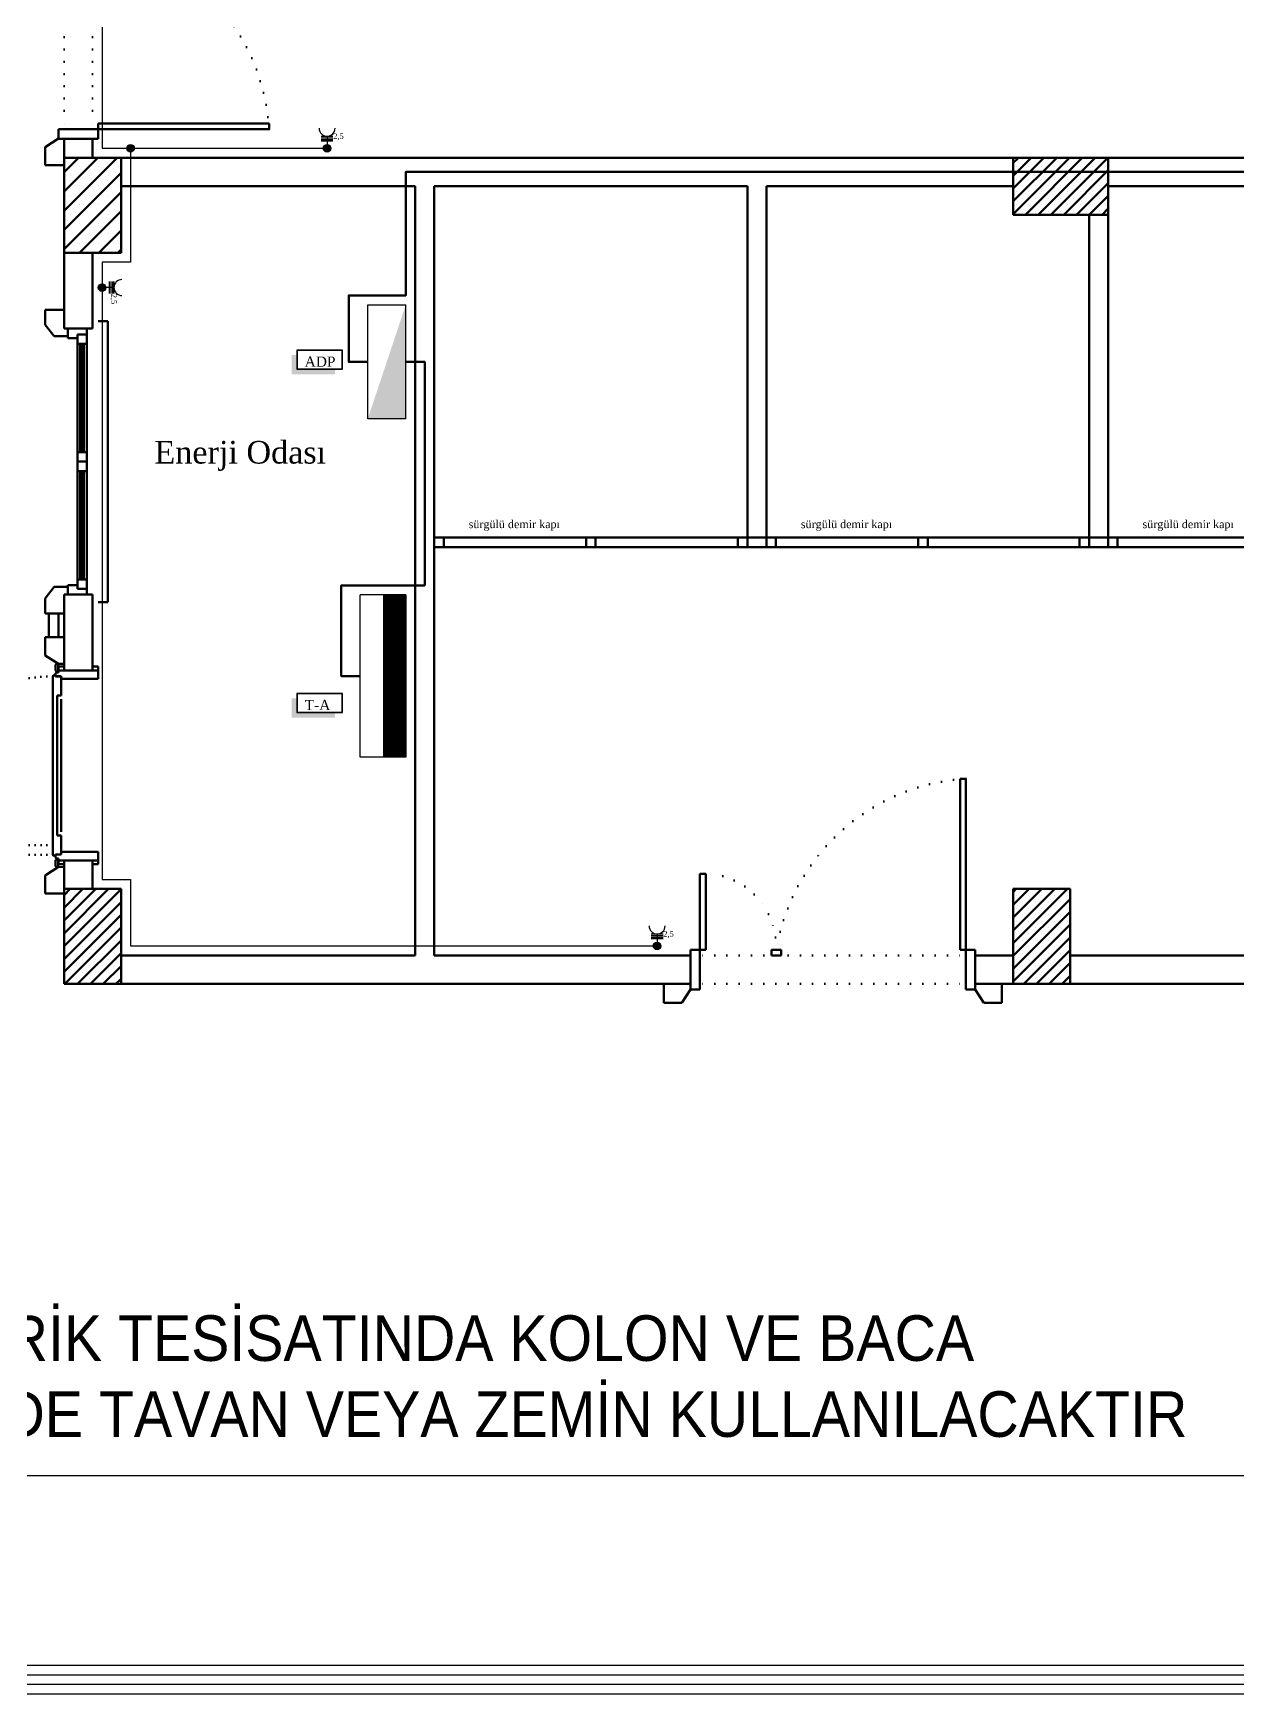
# Model space of a CAD drawing. Header units: millimetres. Extents: x 2046 to 14753, y 2361 to 29276.
# Drawn here: x 3224 to 3858, y 20202 to 21076 of the extents above; entities that cross this region are included whole.
import ezdxf

# ---------------------------------------------------------------- set-up
doc = ezdxf.new("R2010")
doc.units = ezdxf.units.MM
doc.linetypes.add('ACAD_ISO07W100', pattern=[3, 0, -3])
doc.linetypes.add('DOT', pattern=[6.35, 0, -6.35])
for name, color, linetype, lineweight in [('A.O. DUVAR', 7, 'Continuous', 50), ('KOLON HATTI  0.60 mm', 91, 'Continuous', 53), ('priz', 12, 'Continuous', 25), ('TOPRAKLAMA', 44, 'Continuous', 18), ('yazi', 251, 'Continuous', 25)]:
    doc.layers.add(name, color=color, linetype=linetype, lineweight=lineweight)
for name, color, linetype in [('aydınlatma', 3, 'Continuous'), ('Elektrik Yazı', 7, 'Continuous'), ('Sorti Kesiti', 7, 'Continuous')]:
    doc.layers.add(name, color=color, linetype=linetype)
doc.styles.add('A.O. MALZEME', font='times.ttf', dxfattribs={"height": 10})
doc.styles.add('Elektrik Yazı', font='times.ttf')
doc.styles.add('Mimari Yazı', font='times.ttf')
doc.styles.add('UNIVCH', font='arial.ttf', dxfattribs={"width": 0.7, "height": 70})

# ---------------------------------------------------------------- blocks, each defined once
blk = doc.blocks.new('*U67')
at = {"layer": 'priz'}
for p, q in [((-5.2, 10.5), (5.2, 10.5)), ((-5.2, 9.2), (5.2, 9.2)), ((-5.2, 7.8), (5.2, 7.8)), ((-5.2, 6.4), (5.2, 6.4)), ((0, 10.5), (0, 0))]:
    blk.add_line(p, q, dxfattribs=at)
blk.add_arc((0, 17.5), 7, 180, 0, dxfattribs=at)
at = {"layer": 'Sorti Kesiti', "style": 'Mimari Yazı'}
blk.add_text('2,5', height=4.9, dxfattribs=at).set_placement((5.4, 8.1))
blk = doc.blocks.new('*U68')
at = {"layer": 'priz'}
for p, q in [((-5.2, 10.5), (5.2, 10.5)), ((-5.2, 9.2), (5.2, 9.2)), ((-5.2, 7.8), (5.2, 7.8)), ((-5.2, 6.4), (5.2, 6.4)), ((0, 10.5), (0, 0))]:
    blk.add_line(p, q, dxfattribs=at)
blk.add_arc((0, 17.5), 7, 180, 0, dxfattribs=at)
at = {"layer": 'Sorti Kesiti', "style": 'Mimari Yazı'}
blk.add_text('2,5', height=4.9, dxfattribs=at).set_placement((5.4, 8.1))
blk = doc.blocks.new('buat priz')
at = {"layer": 'aydınlatma'}
h = blk.add_hatch(color=1, dxfattribs=at)
h.set_gradient(color1=(153, 27, 30), color2=(248, 153, 30), tint=1)
edge = h.paths.add_edge_path()
edge.add_arc((0, 0), 2, 0, 360)
at = {"layer": 'aydınlatma', "color": 1}
blk.add_circle((0, 0), 2, dxfattribs=at)
blk = doc.blocks.new('*U78')
at = {"layer": 'priz'}
for p, q in [((-5.2, 10.5), (5.2, 10.5)), ((-5.2, 9.2), (5.2, 9.2)), ((-5.2, 7.8), (5.2, 7.8)), ((-5.2, 6.4), (5.2, 6.4)), ((0, 10.5), (0, 0))]:
    blk.add_line(p, q, dxfattribs=at)
blk.add_arc((0, 17.5), 7, 180, 0, dxfattribs=at)
at = {"layer": 'Sorti Kesiti', "style": 'Mimari Yazı'}
blk.add_text('2,5', height=4.9, dxfattribs=at).set_placement((5.4, 8.1))
blk = doc.blocks.new('*U207')
at = {"layer": 'aydınlatma'}
for p, q in [((-30, 0), (-30, 19.992)), ((-30, 19.992), (30, 19.992)), ((30, 19.992), (30, 0)), ((-30, 0), (30, 0))]:
    blk.add_line(p, q, dxfattribs=at)
at = {"layer": 'aydınlatma', "color": 3}
blk.add_solid([(30, 0), (-30, 19.992), (-30, 0)], dxfattribs=at)
blk = doc.blocks.new('ADP')
at = {"layer": 'aydınlatma'}
for p, q in [((-42.73, 24.02), (42.75, 24.02)), ((-42.73, 0), (-42.73, 24.02)), ((42.73, 0), (42.75, 24.02)), ((42.73, 0), (-42.73, 0))]:
    blk.add_line(p, q, dxfattribs=at)
at = {"layer": 'aydınlatma', "color": 3, "const_width": 12}
blk.add_lwpolyline([(42.75, 6.03), (-42.73, 6.03)], dxfattribs=at)
blk = doc.blocks.new('ÖZEL NOT')
at = {"layer": 'Elektrik Yazı', "insert": (0, 81.17), "char_height": 24, "width": 884.0961, "attachment_point": 1, "style": 'UNIVCH'}
blk.add_mtext('{\\W0.9;NOT : ELEKTRİK TESİSATINDA KOLON VE BACA GEÇİŞLERİNDE TAVAN VEYA ZEMİN KULLANILACAKTIR}', dxfattribs=at)

msp = doc.modelspace()

# ---------------------------------------------------------------- hatches: boundary and pattern name
at = {"layer": 'Elektrik Yazı'}
h = msp.add_hatch(color=2, dxfattribs=at)
h.dxf.hatch_style = 1
h.paths.add_polyline_path([(3382.772, 20896.814), (3382.772, 20899.502), (3362.498, 20899.502), (3362.498, 20906.93), (3359.81, 20906.93), (3359.81, 20896.814)])
h = msp.add_hatch(color=2, dxfattribs=at)
h.dxf.hatch_style = 1
h.paths.add_polyline_path([(3362.498, 20899.502), (3386.708, 20899.502), (3386.708, 20909.618), (3362.498, 20909.618)])
h.paths.add_polyline_path([(3386.439, 20909.349), (3386.439, 20899.771), (3362.767, 20899.771), (3362.767, 20909.349)], flags=16)
h.paths.add_polyline_path([(3381.446, 20908.776), (3367.302, 20908.776), (3367.302, 20900.729), (3381.446, 20900.729)], flags=8)
h = msp.add_hatch(color=2, dxfattribs=at)
h.dxf.hatch_style = 1
h.paths.add_polyline_path([(3382.772, 20716.022), (3382.772, 20718.71), (3362.498, 20718.71), (3362.498, 20726.137), (3359.81, 20726.137), (3359.81, 20716.022)])
h = msp.add_hatch(color=2, dxfattribs=at)
h.dxf.hatch_style = 1
h.paths.add_polyline_path([(3362.498, 20718.71), (3386.708, 20718.71), (3386.708, 20728.825), (3362.498, 20728.825)])
h.paths.add_polyline_path([(3386.439, 20728.557), (3386.439, 20718.979), (3362.767, 20718.979), (3362.767, 20728.557)], flags=16)
h.paths.add_polyline_path([(3381.446, 20727.983), (3367.302, 20727.983), (3367.302, 20719.937), (3381.446, 20719.937)], flags=8)

# ---------------------------------------------------------------- linework, layer by layer
at = {"layer": 'A.O. DUVAR', "linetype": 'DOT'}
for p, q in [((3239.96, 21125.858), (3239.96, 21025.858)), ((3254.96, 21125.858), (3254.96, 21025.858)), ((3614.96, 20590.858), (3574.96, 20590.858)), ((3614.96, 20590.858), (3714.96, 20590.858)), ((3614.96, 20575.858), (3574.96, 20575.858)), ((3614.96, 20575.858), (3714.96, 20575.858))]:
    msp.add_line(p, q, dxfattribs=at)
at = {"layer": 'A.O. DUVAR'}
for p, q in [((3347.96, 21028.858), (3257.96, 21028.858)), ((3257.96, 21028.858), (3257.96, 21025.858)), ((3347.96, 21025.858), (3347.96, 21028.858)), ((3257.96, 21025.858), (3236.96, 21025.858)), ((3236.96, 21025.858), (3236.96, 21020.858)), ((3236.96, 21020.858), (3257.96, 21020.858)), ((3239.96, 21010.858), (3239.96, 21020.858)), ((3239.96, 21020.858), (3254.96, 21020.858)), ((3254.96, 21020.858), (3254.96, 21010.858)), ((3257.96, 21025.858), (3347.96, 21025.858)), ((3257.96, 21020.858), (3257.96, 21025.858)), ((3239.96, 21010.858), (3269.96, 21010.858)), ((3239.96, 20960.858), (3239.96, 21010.858)), ((3254.96, 21010.858), (3239.96, 21010.858)), ((3269.96, 21010.858), (3269.96, 20960.858)), ((3269.96, 20995.858), (3269.96, 21010.858)), ((3269.96, 21010.858), (3739.96, 21010.858)), ((3739.96, 20980.858), (3739.96, 21010.858)), ((3739.96, 21010.858), (3789.96, 21010.858)), ((3739.96, 21010.858), (3739.96, 20995.858)), ((3789.96, 21010.858), (3789.96, 20980.858)), ((3789.96, 20995.858), (3789.96, 21010.858)), ((3789.96, 21010.858), (4304.96, 21010.858)), ((3239.96, 21006.858), (3239.96, 20930.858)), ((3239.96, 21006.858), (3239.96, 20930.858)), ((3424.96, 20995.858), (3269.96, 20995.858)), ((3424.96, 20590.858), (3424.96, 20995.858)), ((3599.96, 20995.858), (3434.96, 20995.858)), ((3434.96, 20995.858), (3434.96, 20590.858)), ((3599.96, 20810.858), (3599.96, 20995.858)), ((3739.96, 20995.858), (3609.96, 20995.858)), ((3609.96, 20995.858), (3609.96, 20810.858)), ((3954.96, 20995.858), (3789.96, 20995.858)), ((3789.96, 20980.858), (3739.96, 20980.858)), ((3789.96, 20980.858), (3779.96, 20980.858)), ((3779.96, 20980.858), (3779.96, 20810.858)), ((3789.96, 20810.858), (3789.96, 20980.858)), ((3269.96, 20960.858), (3239.96, 20960.858)), ((3254.96, 20960.858), (3239.96, 20960.858)), ((3239.96, 20960.858), (3239.96, 20920.858)), ((3254.96, 20920.858), (3254.96, 20960.858)), ((3257.96, 20924.858), (3262.96, 20924.858)), ((3257.96, 20924.858), (3262.96, 20924.858)), ((3262.96, 20924.858), (3262.96, 20776.858)), ((3262.96, 20924.858), (3262.96, 20776.858)), ((3239.96, 20920.858), (3254.96, 20920.858)), ((3241.96, 20915.858), (3241.96, 20920.858)), ((3241.96, 20920.858), (3251.96, 20920.858)), ((3241.96, 20915.858), (3241.96, 20920.858)), ((3241.96, 20920.858), (3251.96, 20920.858)), ((3246.96, 20915.858), (3241.96, 20915.858)), ((3246.96, 20915.858), (3241.96, 20915.858)), ((3251.96, 20917.858), (3246.96, 20917.858)), ((3246.96, 20917.858), (3246.96, 20915.858)), ((3246.96, 20912.858), (3246.96, 20917.858)), ((3246.96, 20917.858), (3251.96, 20917.858)), ((3251.96, 20917.858), (3246.96, 20917.858)), ((3246.96, 20917.858), (3246.96, 20915.858)), ((3246.96, 20912.858), (3246.96, 20917.858)), ((3246.96, 20917.858), (3251.96, 20917.858)), ((3251.96, 20920.858), (3251.96, 20917.858)), ((3251.96, 20920.858), (3251.96, 20917.858)), ((3251.96, 20917.858), (3251.96, 20912.858)), ((3251.96, 20917.858), (3251.96, 20912.858)), ((3246.96, 20855.858), (3246.96, 20912.858)), ((3251.96, 20912.858), (3246.96, 20912.858)), ((3246.96, 20855.858), (3246.96, 20912.858)), ((3251.96, 20912.858), (3246.96, 20912.858)), ((3248.46, 20912.858), (3248.46, 20855.858)), ((3248.46, 20912.858), (3248.46, 20855.858)), ((3249.46, 20912.858), (3249.46, 20855.858)), ((3249.46, 20912.858), (3249.46, 20855.858)), ((3250.46, 20912.858), (3250.46, 20855.858)), ((3250.46, 20912.858), (3250.46, 20855.858)), ((3251.96, 20912.858), (3251.96, 20855.858)), ((3251.96, 20912.858), (3251.96, 20855.858)), ((3246.96, 20850.858), (3246.96, 20855.858)), ((3246.96, 20855.858), (3251.96, 20855.858)), ((3246.96, 20850.858), (3246.96, 20855.858)), ((3246.96, 20855.858), (3251.96, 20855.858)), ((3251.96, 20855.858), (3251.96, 20850.858)), ((3251.96, 20855.858), (3251.96, 20850.858)), ((3251.96, 20850.858), (3246.96, 20850.858)), ((3251.96, 20850.858), (3246.96, 20850.858)), ((3246.96, 20850.858), (3246.96, 20845.858)), ((3251.96, 20850.858), (3246.96, 20850.858)), ((3251.96, 20850.858), (3246.96, 20850.858)), ((3246.96, 20850.858), (3246.96, 20845.858)), ((3246.96, 20845.858), (3251.96, 20845.858)), ((3246.96, 20845.858), (3246.96, 20788.858)), ((3246.96, 20845.858), (3251.96, 20845.858)), ((3246.96, 20845.858), (3246.96, 20788.858)), ((3248.46, 20788.858), (3248.46, 20845.858)), ((3248.46, 20788.858), (3248.46, 20845.858)), ((3249.46, 20788.858), (3249.46, 20845.858)), ((3249.46, 20788.858), (3249.46, 20845.858)), ((3250.46, 20788.858), (3250.46, 20845.858)), ((3250.46, 20788.858), (3250.46, 20845.858)), ((3251.96, 20845.858), (3251.96, 20850.858)), ((3251.96, 20845.858), (3251.96, 20850.858)), ((3251.96, 20788.858), (3251.96, 20845.858)), ((3251.96, 20788.858), (3251.96, 20845.858)), ((4304.96, 20810.858), (3434.96, 20810.858)), ((3434.96, 20810.858), (3439.96, 20810.858)), ((3434.96, 20805.858), (3434.96, 20810.858)), ((3439.96, 20810.858), (3439.96, 20805.858)), ((3514.96, 20810.858), (3519.96, 20810.858)), ((3514.96, 20805.858), (3514.96, 20810.858)), ((3519.96, 20810.858), (3519.96, 20805.858)), ((3594.96, 20810.858), (3599.96, 20810.858)), ((3594.96, 20805.858), (3594.96, 20810.858)), ((3599.96, 20810.858), (3599.96, 20805.858)), ((3609.96, 20810.858), (3599.96, 20810.858)), ((3609.96, 20810.858), (3614.96, 20810.858)), ((3609.96, 20805.858), (3609.96, 20810.858)), ((3614.96, 20810.858), (3614.96, 20805.858)), ((3689.96, 20810.858), (3694.96, 20810.858)), ((3689.96, 20805.858), (3689.96, 20810.858)), ((3694.96, 20810.858), (3694.96, 20805.858)), ((3774.96, 20810.858), (3779.96, 20810.858)), ((3774.96, 20805.858), (3774.96, 20810.858)), ((3779.96, 20810.858), (3779.96, 20805.858)), ((3779.96, 20810.858), (3789.96, 20810.858)), ((3789.96, 20810.858), (3794.96, 20810.858)), ((3789.96, 20805.858), (3789.96, 20810.858)), ((3794.96, 20810.858), (3794.96, 20805.858)), ((4304.96, 20805.858), (3434.96, 20805.858)), ((3439.96, 20805.858), (3434.96, 20805.858)), ((3519.96, 20805.858), (3514.96, 20805.858)), ((3599.96, 20805.858), (3594.96, 20805.858)), ((3614.96, 20805.858), (3609.96, 20805.858)), ((3694.96, 20805.858), (3689.96, 20805.858)), ((3779.96, 20805.858), (3774.96, 20805.858)), ((3794.96, 20805.858), (3789.96, 20805.858)), ((3241.96, 20785.858), (3241.96, 20780.858)), ((3246.96, 20785.858), (3241.96, 20785.858)), ((3241.96, 20785.858), (3241.96, 20780.858)), ((3246.96, 20785.858), (3241.96, 20785.858)), ((3251.96, 20788.858), (3246.96, 20788.858)), ((3246.96, 20788.858), (3246.96, 20783.858)), ((3251.96, 20788.858), (3246.96, 20788.858)), ((3246.96, 20788.858), (3246.96, 20783.858)), ((3246.96, 20783.858), (3246.96, 20785.858)), ((3246.96, 20783.858), (3246.96, 20785.858)), ((3251.96, 20783.858), (3246.96, 20783.858)), ((3246.96, 20783.858), (3251.96, 20783.858)), ((3251.96, 20783.858), (3246.96, 20783.858)), ((3246.96, 20783.858), (3251.96, 20783.858)), ((3251.96, 20783.858), (3251.96, 20788.858)), ((3251.96, 20783.858), (3251.96, 20788.858)), ((3251.96, 20780.858), (3251.96, 20783.858)), ((3251.96, 20780.858), (3251.96, 20783.858)), ((3239.96, 20780.858), (3239.96, 20740.858)), ((3254.96, 20780.858), (3239.96, 20780.858)), ((3241.96, 20780.858), (3251.96, 20780.858)), ((3241.96, 20780.858), (3251.96, 20780.858)), ((3254.96, 20740.858), (3254.96, 20780.858)), ((3262.96, 20776.858), (3257.96, 20776.858)), ((3262.96, 20776.858), (3257.96, 20776.858)), ((3231.96, 20770.858), (3231.96, 20758.386)), ((3236.96, 20770.858), (3236.96, 20758.386)), ((3239.96, 20770.858), (3239.96, 20758.386)), ((3239.96, 20770.858), (3239.96, 20758.386)), ((3235.96, 20744.388), (3235.46, 20743.888)), ((3235.46, 20743.888), (3235.46, 20740.888)), ((3235.46, 20740.888), (3235.96, 20740.388)), ((3235.46, 20739.388), (3235.96, 20739.888)), ((3235.46, 20737.91), (3235.46, 20739.388)), ((3236.91, 20744.388), (3235.96, 20744.388)), ((3235.96, 20740.388), (3236.91, 20740.388)), ((3235.96, 20739.888), (3236.96, 20739.888)), ((3236.91, 20740.388), (3236.91, 20744.388)), ((3236.96, 20740.91), (3236.96, 20742.91)), ((3236.96, 20742.91), (3239.96, 20742.91)), ((3236.96, 20740.91), (3239.96, 20740.91)), ((3236.96, 20739.888), (3236.96, 20740.91)), ((3239.96, 20742.91), (3239.96, 20740.91)), ((3239.96, 20740.91), (3254.96, 20740.91)), ((3239.96, 20740.858), (3254.96, 20740.858)), ((3257.96, 20742.91), (3254.96, 20742.91)), ((3254.96, 20742.91), (3254.96, 20740.91)), ((3254.96, 20740.91), (3257.96, 20740.91)), ((3257.96, 20740.91), (3257.96, 20742.91)), ((3257.96, 20740.91), (3257.96, 20736.41)), ((3234.899, 20738.411), (3234.033, 20737.911)), ((3234.033, 20737.911), (3234.033, 20643.858)), ((3235.399, 20738.411), (3234.899, 20738.411)), ((3235.399, 20738.411), (3235.4, 20737.726)), ((3235.4, 20737.726), (3238.399, 20737.726)), ((3238.46, 20737.91), (3235.46, 20737.91)), ((3238.399, 20727.726), (3238.399, 20737.726)), ((3238.46, 20736.41), (3238.46, 20737.91)), ((3257.96, 20736.41), (3238.46, 20736.41)), ((3236.399, 20653.91), (3236.399, 20727.726)), ((3238.399, 20727.726), (3236.399, 20727.726)), ((3238.399, 20655.91), (3238.399, 20725.726)), ((3714.96, 20683.858), (3711.96, 20683.858)), ((3711.96, 20683.858), (3711.96, 20593.858)), ((3714.96, 20593.858), (3714.96, 20683.858)), ((3238.395, 20653.91), (3236.399, 20653.91)), ((3238.399, 20646.911), (3238.399, 20653.91)), ((3234.033, 20643.858), (3234.899, 20643.358)), ((3234.899, 20643.358), (3235.399, 20643.358)), ((3235.399, 20643.358), (3235.399, 20643.983)), ((3238.399, 20643.983), (3235.399, 20643.983)), ((3235.46, 20643.91), (3235.46, 20642.358)), ((3238.46, 20643.91), (3235.46, 20643.91)), ((3238.399, 20643.983), (3238.399, 20646.911)), ((3257.96, 20645.41), (3238.46, 20645.41)), ((3238.46, 20645.41), (3238.46, 20643.91)), ((3257.96, 20640.91), (3257.96, 20645.41)), ((3235.46, 20642.358), (3235.96, 20641.858)), ((3235.46, 20640.933), (3235.96, 20641.433)), ((3235.46, 20637.933), (3235.46, 20640.933)), ((3235.96, 20637.433), (3235.46, 20637.933)), ((3235.96, 20641.858), (3236.96, 20641.858)), ((3235.96, 20641.433), (3236.91, 20641.433)), ((3236.91, 20637.433), (3235.96, 20637.433)), ((3236.91, 20641.433), (3236.91, 20637.433)), ((3236.96, 20641.858), (3236.96, 20640.91)), ((3236.96, 20640.91), (3236.96, 20638.91)), ((3236.96, 20640.91), (3239.96, 20640.91)), ((3236.96, 20638.91), (3239.96, 20638.91)), ((3239.96, 20640.91), (3254.96, 20640.91)), ((3239.96, 20638.91), (3239.96, 20640.91)), ((3254.96, 20640.858), (3239.96, 20640.858)), ((3239.96, 20640.858), (3239.96, 20625.858)), ((3254.96, 20638.91), (3254.96, 20640.91)), ((3254.96, 20640.91), (3257.96, 20640.91)), ((3254.96, 20625.858), (3254.96, 20640.858)), ((3257.96, 20638.91), (3254.96, 20638.91)), ((3257.96, 20640.91), (3257.96, 20638.91)), ((3239.96, 20625.858), (3269.96, 20625.858)), ((3239.96, 20575.858), (3239.96, 20625.858)), ((3239.96, 20625.858), (3254.96, 20625.858)), ((3269.96, 20625.858), (3269.96, 20575.858)), ((3574.96, 20633.858), (3577.96, 20633.858)), ((3574.96, 20593.858), (3574.96, 20633.858)), ((3577.96, 20633.858), (3577.96, 20593.858)), ((3739.96, 20625.858), (3769.96, 20625.858)), ((3739.96, 20575.858), (3739.96, 20625.858)), ((3769.96, 20625.858), (3769.96, 20575.858)), ((3269.96, 20575.858), (3269.96, 20590.858)), ((3269.96, 20590.858), (3424.96, 20590.858)), ((3434.96, 20590.858), (3569.96, 20590.858)), ((3569.96, 20572.858), (3569.96, 20593.858)), ((3569.96, 20593.858), (3574.96, 20593.858)), ((3569.96, 20590.858), (3569.96, 20575.858)), ((3577.96, 20593.858), (3574.96, 20593.858)), ((3574.96, 20593.858), (3574.96, 20572.858)), ((3617.698, 20593.858), (3612.698, 20593.858)), ((3612.698, 20593.858), (3612.698, 20590.858)), ((3612.698, 20590.858), (3617.698, 20590.858)), ((3617.698, 20590.858), (3617.698, 20593.858)), ((3711.96, 20593.858), (3714.96, 20593.858)), ((3719.96, 20593.858), (3714.96, 20593.858)), ((3714.96, 20593.858), (3714.96, 20572.858)), ((3719.96, 20572.858), (3719.96, 20593.858)), ((3719.96, 20590.858), (3739.96, 20590.858)), ((3719.96, 20575.858), (3719.96, 20590.858)), ((3739.96, 20590.858), (3739.96, 20575.858)), ((3769.96, 20575.858), (3769.96, 20590.858)), ((3769.96, 20590.858), (3969.96, 20590.858)), ((3269.96, 20575.858), (3239.96, 20575.858)), ((3569.96, 20575.858), (3269.96, 20575.858)), ((3739.96, 20575.858), (3719.96, 20575.858)), ((3769.96, 20575.858), (3739.96, 20575.858)), ((3969.96, 20575.858), (3769.96, 20575.858)), ((3574.96, 20572.858), (3569.96, 20572.858)), ((3714.96, 20572.858), (3719.96, 20572.858))]:
    msp.add_line(p, q, dxfattribs=at)
at = {"layer": 'A.O. DUVAR', "ltscale": 100}
for p, q in [((3236.96, 21020.941), (3229.96, 21016.419)), ((3236.96, 21020.941), (3229.96, 21016.419)), ((3239.96, 21020.858), (3236.96, 21020.941)), ((3239.96, 21020.858), (3236.96, 21020.941)), ((3239.96, 21016.858), (3239.96, 21020.858)), ((3239.96, 21016.858), (3239.96, 21020.858)), ((3229.96, 21016.419), (3229.96, 21006.858)), ((3229.96, 21016.419), (3229.96, 21006.858)), ((3239.96, 21006.858), (3239.96, 21016.858)), ((3239.96, 21016.858), (3239.96, 21016.858)), ((3239.96, 21006.858), (3239.96, 21016.858)), ((3239.96, 21016.858), (3239.96, 21016.858)), ((3229.96, 21006.858), (3239.96, 21006.858)), ((3229.96, 21006.858), (3239.96, 21006.858)), ((3229.96, 20922.873), (3229.96, 20930.858)), ((3229.96, 20930.858), (3239.96, 20930.858)), ((3229.96, 20922.873), (3229.96, 20930.858)), ((3229.96, 20930.858), (3239.96, 20930.858)), ((3234.759, 20916.858), (3229.96, 20922.873)), ((3234.759, 20916.858), (3229.96, 20922.873)), ((3239.96, 20930.858), (3239.96, 20920.858)), ((3239.96, 20930.858), (3239.96, 20920.858)), ((3241.96, 20916.858), (3234.759, 20916.858)), ((3241.96, 20916.858), (3234.759, 20916.858)), ((3239.96, 20920.858), (3241.96, 20920.858)), ((3239.96, 20920.858), (3241.96, 20920.858)), ((3241.96, 20920.858), (3241.96, 20916.858)), ((3241.96, 20920.858), (3241.96, 20916.858)), ((3234.759, 20784.858), (3229.96, 20778.843)), ((3234.759, 20784.858), (3229.96, 20778.843)), ((3241.96, 20784.858), (3234.759, 20784.858)), ((3241.96, 20784.858), (3234.759, 20784.858)), ((3241.96, 20780.858), (3241.96, 20784.858)), ((3241.96, 20780.858), (3241.96, 20784.858)), ((3229.96, 20778.843), (3229.96, 20770.858)), ((3229.96, 20778.843), (3229.96, 20770.858)), ((3239.96, 20770.858), (3239.96, 20780.858)), ((3239.96, 20780.858), (3241.96, 20780.858)), ((3239.96, 20770.858), (3239.96, 20780.858)), ((3239.96, 20780.858), (3241.96, 20780.858)), ((3229.96, 20770.858), (3239.96, 20770.858)), ((3229.96, 20770.858), (3239.96, 20770.858)), ((3229.96, 20748.825), (3229.96, 20758.386)), ((3229.96, 20758.386), (3239.96, 20758.386)), ((3229.96, 20748.825), (3229.96, 20758.386)), ((3229.96, 20758.386), (3239.96, 20758.386)), ((3239.96, 20758.386), (3239.96, 20748.386)), ((3239.96, 20758.386), (3239.96, 20748.386)), ((3236.96, 20744.303), (3229.96, 20748.825)), ((3236.96, 20744.303), (3229.96, 20748.825)), ((3239.96, 20748.386), (3239.96, 20748.386)), ((3239.96, 20748.386), (3239.96, 20744.386)), ((3239.96, 20748.386), (3239.96, 20748.386)), ((3239.96, 20748.386), (3239.96, 20744.386)), ((3239.96, 20744.386), (3236.96, 20744.303)), ((3239.96, 20744.386), (3236.96, 20744.303)), ((3236.96, 20637.465), (3229.96, 20632.943)), ((3236.96, 20637.465), (3229.96, 20632.943)), ((3239.96, 20637.383), (3236.96, 20637.465)), ((3239.96, 20637.383), (3236.96, 20637.465)), ((3239.96, 20633.383), (3239.96, 20637.383)), ((3239.96, 20633.383), (3239.96, 20637.383)), ((3229.96, 20632.943), (3229.96, 20623.383)), ((3229.96, 20632.943), (3229.96, 20623.383)), ((3239.96, 20623.383), (3239.96, 20633.383)), ((3239.96, 20633.383), (3239.96, 20633.383)), ((3239.96, 20623.383), (3239.96, 20633.383)), ((3239.96, 20633.383), (3239.96, 20633.383)), ((3229.96, 20623.383), (3239.96, 20623.383)), ((3229.96, 20623.383), (3239.96, 20623.383)), ((3555.878, 20565.858), (3555.878, 20575.858)), ((3555.878, 20575.858), (3565.878, 20575.858)), ((3555.878, 20565.858), (3555.878, 20575.858)), ((3555.878, 20575.858), (3565.878, 20575.858)), ((3565.878, 20575.858), (3565.878, 20575.858)), ((3565.878, 20575.858), (3569.878, 20575.858)), ((3565.878, 20575.858), (3565.878, 20575.858)), ((3565.878, 20575.858), (3569.878, 20575.858)), ((3569.878, 20575.858), (3569.96, 20572.858)), ((3569.878, 20575.858), (3569.96, 20572.858)), ((3719.96, 20575.858), (3719.878, 20572.858)), ((3719.96, 20575.858), (3719.878, 20572.858)), ((3723.96, 20575.858), (3719.96, 20575.858)), ((3723.96, 20575.858), (3719.96, 20575.858)), ((3733.96, 20575.858), (3723.96, 20575.858)), ((3723.96, 20575.858), (3723.96, 20575.858)), ((3733.96, 20575.858), (3723.96, 20575.858)), ((3723.96, 20575.858), (3723.96, 20575.858)), ((3733.96, 20565.858), (3733.96, 20575.858)), ((3733.96, 20565.858), (3733.96, 20575.858)), ((3565.439, 20565.858), (3555.878, 20565.858)), ((3565.439, 20565.858), (3555.878, 20565.858)), ((3569.96, 20572.858), (3565.439, 20565.858)), ((3569.96, 20572.858), (3565.439, 20565.858)), ((3719.878, 20572.858), (3724.4, 20565.858)), ((3719.878, 20572.858), (3724.4, 20565.858)), ((3724.4, 20565.858), (3733.96, 20565.858)), ((3724.4, 20565.858), (3733.96, 20565.858))]:
    msp.add_line(p, q, dxfattribs=at)
at = {"layer": 'A.O. DUVAR', "linetype": 'Continuous', "ltscale": 10}
for p, q in [((3239.96, 21003.172), (3247.646, 21010.858)), ((3239.96, 20993.07), (3257.749, 21010.858)), ((3239.96, 20982.967), (3267.852, 21010.858)), ((3739.96, 21008.136), (3742.683, 21010.858)), ((3739.96, 21001.4), (3749.418, 21010.858)), ((3739.96, 20994.665), (3756.153, 21010.858)), ((3739.96, 20987.93), (3762.889, 21010.858)), ((3739.96, 20981.195), (3769.624, 21010.858)), ((3746.359, 20980.858), (3776.359, 21010.858)), ((3753.094, 20980.858), (3783.094, 21010.858)), ((3759.829, 20980.858), (3789.829, 21010.858)), ((3239.96, 20972.864), (3269.96, 21002.864)), ((3248.176, 21006.336), (3248.176, 21006.336)), ((3258.278, 21006.336), (3258.278, 21006.336)), ((3268.381, 21006.336), (3268.381, 21006.336)), ((3741.528, 21006.336), (3741.528, 21006.336)), ((3744.896, 21009.704), (3744.896, 21009.704)), ((3744.896, 21002.968), (3744.896, 21002.968)), ((3748.264, 21006.336), (3748.264, 21006.336)), ((3751.631, 21009.704), (3751.631, 21009.704)), ((3751.631, 21002.968), (3751.631, 21002.968)), ((3754.999, 21006.336), (3754.999, 21006.336)), ((3758.366, 21009.704), (3758.366, 21009.704)), ((3758.366, 21002.968), (3758.366, 21002.968)), ((3761.734, 21006.336), (3761.734, 21006.336)), ((3765.102, 21009.704), (3765.102, 21009.704)), ((3765.102, 21002.968), (3765.102, 21002.968)), ((3766.565, 20980.858), (3789.96, 21004.254)), ((3768.469, 21006.336), (3768.469, 21006.336)), ((3771.837, 21009.704), (3771.837, 21009.704)), ((3771.837, 21002.968), (3771.837, 21002.968)), ((3775.204, 21006.336), (3775.204, 21006.336)), ((3778.572, 21009.704), (3778.572, 21009.704)), ((3778.572, 21002.968), (3778.572, 21002.968)), ((3781.94, 21006.336), (3781.94, 21006.336)), ((3785.307, 21009.704), (3785.307, 21009.704)), ((3785.307, 21002.968), (3785.307, 21002.968)), ((3788.675, 21006.336), (3788.675, 21006.336)), ((3243.124, 21001.285), (3243.124, 21001.285)), ((3248.176, 20996.233), (3248.176, 20996.233)), ((3253.227, 21001.285), (3253.227, 21001.285)), ((3258.278, 20996.233), (3258.278, 20996.233)), ((3263.33, 21001.285), (3263.33, 21001.285)), ((3268.381, 20996.233), (3268.381, 20996.233)), ((3741.528, 20999.601), (3741.528, 20999.601)), ((3741.528, 20992.866), (3741.528, 20992.866)), ((3744.896, 20996.233), (3744.896, 20996.233)), ((3748.264, 20999.601), (3748.264, 20999.601)), ((3748.264, 20992.866), (3748.264, 20992.866)), ((3751.631, 20996.233), (3751.631, 20996.233)), ((3754.999, 20999.601), (3754.999, 20999.601)), ((3754.999, 20992.866), (3754.999, 20992.866)), ((3758.366, 20996.233), (3758.366, 20996.233)), ((3761.734, 20999.601), (3761.734, 20999.601)), ((3761.734, 20992.866), (3761.734, 20992.866)), ((3765.102, 20996.233), (3765.102, 20996.233)), ((3768.469, 20999.601), (3768.469, 20999.601)), ((3768.469, 20992.866), (3768.469, 20992.866)), ((3771.837, 20996.233), (3771.837, 20996.233)), ((3773.3, 20980.858), (3789.96, 20997.519)), ((3775.204, 20999.601), (3775.204, 20999.601)), ((3775.204, 20992.866), (3775.204, 20992.866)), ((3778.572, 20996.233), (3778.572, 20996.233)), ((3781.94, 20999.601), (3781.94, 20999.601)), ((3781.94, 20992.866), (3781.94, 20992.866)), ((3785.307, 20996.233), (3785.307, 20996.233)), ((3788.675, 20999.601), (3788.675, 20999.601)), ((3788.675, 20992.866), (3788.675, 20992.866)), ((3239.96, 20962.761), (3269.96, 20992.761)), ((3243.124, 20991.182), (3243.124, 20991.182)), ((3248.176, 20986.13), (3248.176, 20986.13)), ((3253.227, 20991.182), (3253.227, 20991.182)), ((3258.278, 20986.13), (3258.278, 20986.13)), ((3263.33, 20991.182), (3263.33, 20991.182)), ((3268.381, 20986.13), (3268.381, 20986.13)), ((3741.528, 20986.13), (3741.528, 20986.13)), ((3744.896, 20989.498), (3744.896, 20989.498)), ((3748.264, 20986.13), (3748.264, 20986.13)), ((3751.631, 20989.498), (3751.631, 20989.498)), ((3754.999, 20986.13), (3754.999, 20986.13)), ((3758.366, 20989.498), (3758.366, 20989.498)), ((3761.734, 20986.13), (3761.734, 20986.13)), ((3765.102, 20989.498), (3765.102, 20989.498)), ((3768.469, 20986.13), (3768.469, 20986.13)), ((3771.837, 20989.498), (3771.837, 20989.498)), ((3775.204, 20986.13), (3775.204, 20986.13)), ((3778.572, 20989.498), (3778.572, 20989.498)), ((3780.035, 20980.858), (3789.96, 20990.784)), ((3781.94, 20986.13), (3781.94, 20986.13)), ((3785.307, 20989.498), (3785.307, 20989.498)), ((3788.675, 20986.13), (3788.675, 20986.13)), ((3243.124, 20981.079), (3243.124, 20981.079)), ((3248.16, 20960.858), (3269.96, 20982.658)), ((3248.176, 20976.028), (3248.176, 20976.028)), ((3253.227, 20981.079), (3253.227, 20981.079)), ((3258.278, 20976.028), (3258.278, 20976.028)), ((3263.33, 20981.079), (3263.33, 20981.079)), ((3268.381, 20976.028), (3268.381, 20976.028)), ((3744.896, 20982.763), (3744.896, 20982.763)), ((3751.631, 20982.763), (3751.631, 20982.763)), ((3758.366, 20982.763), (3758.366, 20982.763)), ((3765.102, 20982.763), (3765.102, 20982.763)), ((3771.837, 20982.763), (3771.837, 20982.763)), ((3778.572, 20982.763), (3778.572, 20982.763)), ((3785.307, 20982.763), (3785.307, 20982.763)), ((3786.77, 20980.858), (3789.96, 20984.049)), ((3243.124, 20970.976), (3243.124, 20970.976)), ((3253.227, 20970.976), (3253.227, 20970.976)), ((3258.263, 20960.858), (3269.96, 20972.556)), ((3263.33, 20970.976), (3263.33, 20970.976)), ((3243.124, 20960.874), (3243.124, 20960.874)), ((3248.176, 20965.925), (3248.176, 20965.925)), ((3253.227, 20960.874), (3253.227, 20960.874)), ((3258.278, 20965.925), (3258.278, 20965.925)), ((3263.33, 20960.874), (3263.33, 20960.874)), ((3268.366, 20960.858), (3269.96, 20962.453)), ((3268.381, 20965.925), (3268.381, 20965.925)), ((3239.96, 20622.634), (3243.185, 20625.858)), ((3239.96, 20615.899), (3249.92, 20625.858)), ((3239.96, 20609.164), (3256.655, 20625.858)), ((3239.96, 20602.428), (3263.39, 20625.858)), ((3239.96, 20595.693), (3269.96, 20625.693)), ((3246.492, 20625.798), (3246.492, 20625.798)), ((3253.227, 20625.798), (3253.227, 20625.798)), ((3259.962, 20625.798), (3259.962, 20625.798)), ((3266.697, 20625.798), (3266.697, 20625.798)), ((3739.96, 20624.23), (3741.589, 20625.858)), ((3739.96, 20617.495), (3748.324, 20625.858)), ((3739.96, 20610.759), (3755.059, 20625.858)), ((3739.96, 20604.024), (3761.795, 20625.858)), ((3739.96, 20597.289), (3768.53, 20625.858)), ((3744.896, 20625.798), (3744.896, 20625.798)), ((3751.631, 20625.798), (3751.631, 20625.798)), ((3758.366, 20625.798), (3758.366, 20625.798)), ((3765.102, 20625.798), (3765.102, 20625.798)), ((3239.96, 20588.958), (3269.96, 20618.958)), ((3243.124, 20622.43), (3243.124, 20622.43)), ((3246.492, 20619.063), (3246.492, 20619.063)), ((3249.859, 20622.43), (3249.859, 20622.43)), ((3253.227, 20619.063), (3253.227, 20619.063)), ((3256.595, 20622.43), (3256.595, 20622.43)), ((3259.962, 20619.063), (3259.962, 20619.063)), ((3263.33, 20622.43), (3263.33, 20622.43)), ((3266.697, 20619.063), (3266.697, 20619.063)), ((3739.96, 20590.554), (3769.96, 20620.554)), ((3741.528, 20622.43), (3741.528, 20622.43)), ((3744.896, 20619.063), (3744.896, 20619.063)), ((3748.264, 20622.43), (3748.264, 20622.43)), ((3751.631, 20619.063), (3751.631, 20619.063)), ((3754.999, 20622.43), (3754.999, 20622.43)), ((3758.366, 20619.063), (3758.366, 20619.063)), ((3761.734, 20622.43), (3761.734, 20622.43)), ((3765.102, 20619.063), (3765.102, 20619.063)), ((3768.469, 20622.43), (3768.469, 20622.43)), ((3239.96, 20582.223), (3269.96, 20612.223)), ((3243.124, 20615.695), (3243.124, 20615.695)), ((3243.124, 20608.96), (3243.124, 20608.96)), ((3246.492, 20612.327), (3246.492, 20612.327)), ((3249.859, 20615.695), (3249.859, 20615.695)), ((3249.859, 20608.96), (3249.859, 20608.96)), ((3253.227, 20612.327), (3253.227, 20612.327)), ((3256.595, 20615.695), (3256.595, 20615.695)), ((3256.595, 20608.96), (3256.595, 20608.96)), ((3259.962, 20612.327), (3259.962, 20612.327)), ((3263.33, 20615.695), (3263.33, 20615.695)), ((3263.33, 20608.96), (3263.33, 20608.96)), ((3266.697, 20612.327), (3266.697, 20612.327)), ((3739.96, 20583.819), (3769.96, 20613.819)), ((3741.528, 20615.695), (3741.528, 20615.695)), ((3741.528, 20608.96), (3741.528, 20608.96)), ((3744.896, 20612.327), (3744.896, 20612.327)), ((3748.264, 20615.695), (3748.264, 20615.695)), ((3748.264, 20608.96), (3748.264, 20608.96)), ((3751.631, 20612.327), (3751.631, 20612.327)), ((3754.999, 20615.695), (3754.999, 20615.695)), ((3754.999, 20608.96), (3754.999, 20608.96)), ((3758.366, 20612.327), (3758.366, 20612.327)), ((3761.734, 20615.695), (3761.734, 20615.695)), ((3761.734, 20608.96), (3761.734, 20608.96)), ((3765.102, 20612.327), (3765.102, 20612.327)), ((3768.469, 20615.695), (3768.469, 20615.695)), ((3768.469, 20608.96), (3768.469, 20608.96)), ((3240.331, 20575.858), (3269.96, 20605.488)), ((3243.124, 20602.225), (3243.124, 20602.225)), ((3246.492, 20605.592), (3246.492, 20605.592)), ((3249.859, 20602.225), (3249.859, 20602.225)), ((3253.227, 20605.592), (3253.227, 20605.592)), ((3256.595, 20602.225), (3256.595, 20602.225)), ((3259.962, 20605.592), (3259.962, 20605.592)), ((3263.33, 20602.225), (3263.33, 20602.225)), ((3266.697, 20605.592), (3266.697, 20605.592)), ((3739.96, 20577.083), (3769.96, 20607.083)), ((3741.528, 20602.225), (3741.528, 20602.225)), ((3744.896, 20605.592), (3744.896, 20605.592)), ((3745.471, 20575.858), (3769.96, 20600.348)), ((3748.264, 20602.225), (3748.264, 20602.225)), ((3751.631, 20605.592), (3751.631, 20605.592)), ((3754.999, 20602.225), (3754.999, 20602.225)), ((3758.366, 20605.592), (3758.366, 20605.592)), ((3761.734, 20602.225), (3761.734, 20602.225)), ((3765.102, 20605.592), (3765.102, 20605.592)), ((3768.469, 20602.225), (3768.469, 20602.225)), ((3243.124, 20595.489), (3243.124, 20595.489)), ((3246.492, 20598.857), (3246.492, 20598.857)), ((3246.492, 20592.122), (3246.492, 20592.122)), ((3247.066, 20575.858), (3269.96, 20598.752)), ((3249.859, 20595.489), (3249.859, 20595.489)), ((3253.227, 20598.857), (3253.227, 20598.857)), ((3253.227, 20592.122), (3253.227, 20592.122)), ((3253.802, 20575.858), (3269.96, 20592.017)), ((3256.595, 20595.489), (3256.595, 20595.489)), ((3259.962, 20598.857), (3259.962, 20598.857)), ((3259.962, 20592.122), (3259.962, 20592.122)), ((3263.33, 20595.489), (3263.33, 20595.489)), ((3266.697, 20598.857), (3266.697, 20598.857)), ((3266.697, 20592.122), (3266.697, 20592.122)), ((3741.528, 20595.489), (3741.528, 20595.489)), ((3744.896, 20598.857), (3744.896, 20598.857)), ((3744.896, 20592.122), (3744.896, 20592.122)), ((3748.264, 20595.489), (3748.264, 20595.489)), ((3751.631, 20598.857), (3751.631, 20598.857)), ((3751.631, 20592.122), (3751.631, 20592.122)), ((3752.206, 20575.858), (3769.96, 20593.613)), ((3754.999, 20595.489), (3754.999, 20595.489)), ((3758.366, 20598.857), (3758.366, 20598.857)), ((3758.366, 20592.122), (3758.366, 20592.122)), ((3761.734, 20595.489), (3761.734, 20595.489)), ((3765.102, 20598.857), (3765.102, 20598.857)), ((3765.102, 20592.122), (3765.102, 20592.122)), ((3768.469, 20595.489), (3768.469, 20595.489)), ((3243.124, 20588.754), (3243.124, 20588.754)), ((3243.124, 20582.019), (3243.124, 20582.019)), ((3246.492, 20585.387), (3246.492, 20585.387)), ((3249.859, 20588.754), (3249.859, 20588.754)), ((3249.859, 20582.019), (3249.859, 20582.019)), ((3253.227, 20585.387), (3253.227, 20585.387)), ((3256.595, 20588.754), (3256.595, 20588.754)), ((3256.595, 20582.019), (3256.595, 20582.019)), ((3259.962, 20585.387), (3259.962, 20585.387)), ((3260.537, 20575.858), (3269.96, 20585.282)), ((3263.33, 20588.754), (3263.33, 20588.754)), ((3263.33, 20582.019), (3263.33, 20582.019)), ((3266.697, 20585.387), (3266.697, 20585.387)), ((3741.528, 20588.754), (3741.528, 20588.754)), ((3741.528, 20582.019), (3741.528, 20582.019)), ((3744.896, 20585.387), (3744.896, 20585.387)), ((3748.264, 20588.754), (3748.264, 20588.754)), ((3748.264, 20582.019), (3748.264, 20582.019)), ((3751.631, 20585.387), (3751.631, 20585.387)), ((3754.999, 20588.754), (3754.999, 20588.754)), ((3754.999, 20582.019), (3754.999, 20582.019)), ((3758.366, 20585.387), (3758.366, 20585.387)), ((3758.941, 20575.858), (3769.96, 20586.878)), ((3761.734, 20588.754), (3761.734, 20588.754)), ((3761.734, 20582.019), (3761.734, 20582.019)), ((3765.102, 20585.387), (3765.102, 20585.387)), ((3768.469, 20588.754), (3768.469, 20588.754)), ((3768.469, 20582.019), (3768.469, 20582.019)), ((3246.492, 20578.651), (3246.492, 20578.651)), ((3253.227, 20578.651), (3253.227, 20578.651)), ((3259.962, 20578.651), (3259.962, 20578.651)), ((3266.697, 20578.651), (3266.697, 20578.651)), ((3267.272, 20575.858), (3269.96, 20578.547)), ((3744.896, 20578.651), (3744.896, 20578.651)), ((3751.631, 20578.651), (3751.631, 20578.651)), ((3758.366, 20578.651), (3758.366, 20578.651)), ((3765.102, 20578.651), (3765.102, 20578.651)), ((3765.676, 20575.858), (3769.96, 20580.143))]:
    msp.add_line(p, q, dxfattribs=at)
at = {"layer": 'A.O. DUVAR', "ltscale": 0.1}
msp.add_line((3434.96, 20789.277), (3434.96, 20804.277), dxfattribs=at)
at = {"layer": 'A.O. DUVAR', "linetype": 'ACAD_ISO07W100'}
for p, q in [((3234.033, 20648.858), (3140.033, 20648.858)), ((3234.033, 20643.858), (3140.033, 20643.858))]:
    msp.add_line(p, q, dxfattribs=at)
at = {"layer": 'A.O. DUVAR', "linetype": 'DOT'}
for centre, radius, start, end in [((3240.439, 21019.337), 107.719, 3.470972, 80.638956), ((3721.482, 20576.337), 107.719, 93.470972, 170.638956), ((3576.759, 20595.657), 38.243, 357.303893, 92.696107)]:
    msp.add_arc(centre, radius, start, end, dxfattribs=at)
at = {"layer": 'A.O. DUVAR', "linetype": 'ACAD_ISO07W100'}
msp.add_arc((3236.265, 20641.627), 96.258, 91.360046, 178.672043, dxfattribs=at)
at = {"layer": 'A.O. DUVAR'}
msp.add_point((3254.96, 20740.91), dxfattribs=at)
at = {"layer": 'Elektrik Yazı', "color": 2}
for points in [[(3362.498, 20899.502), (3386.708, 20899.502), (3386.708, 20909.618), (3362.498, 20909.618)], [(3362.767, 20899.771), (3386.439, 20899.771), (3386.439, 20909.349), (3362.767, 20909.349)], [(3362.498, 20718.71), (3386.708, 20718.71), (3386.708, 20728.825), (3362.498, 20728.825)], [(3362.767, 20718.979), (3386.439, 20718.979), (3386.439, 20728.557), (3362.767, 20728.557)]]:
    msp.add_lwpolyline(points, close=True, dxfattribs=at)
at = {"layer": 'KOLON HATTI  0.60 mm'}
for points in [[(3399.968, 20903.358), (3389.968, 20903.358), (3389.968, 20938.358), (3419.96, 20938.358), (3419.96, 21003.358), (3424.96, 21003.358), (4312.46, 21003.358), (4312.46, 21010.858), (4312.46, 21385.858), (4319.96, 21385.858), (4342.46, 21385.858), (4342.46, 21400.858), (4342.46, 21793.358), (4334.96, 21793.358), (4307.46, 21793.358), (4307.46, 21800.858), (4307.46, 22128.359), (4314.96, 22128.359), (4962.46, 22128.359), (4962.46, 22135.859)], [(3419.96, 20903.358), (3424.96, 20903.358), (3429.96, 20903.358), (3429.96, 20785.683), (3395.943, 20785.683), (3385.943, 20785.683), (3385.943, 20737.974), (3395.939, 20737.974)]]:
    msp.add_lwpolyline(points, dxfattribs=at)
at = {"layer": 'priz'}
for points in [[(3259.96, 21345.851), (3259.96, 21015.851), (3274.96, 21015.851), (3274.96, 20955.851), (3259.96, 20955.851), (3259.96, 20630.851), (3274.96, 20630.851), (3274.96, 20595.851), (3552.373, 20595.851)], [(3274.96, 21015.851), (3378.494, 21015.851)]]:
    msp.add_lwpolyline(points, dxfattribs=at)
at = {"layer": 'yazi'}
msp.add_line((3020.515, 20317.084), (11459.215, 20317.084), dxfattribs=at)
for points in [[(3020.515, 20217.084), (11459.215, 20217.084)], [(3020.515, 20212.084), (11459.215, 20212.084)], [(3020.515, 20207.084), (11459.215, 20207.084)], [(3020.515, 20202.084), (11459.215, 20202.084)]]:
    msp.add_lwpolyline(points, dxfattribs=at)

# ---------------------------------------------------------------- block references
at = {"layer": 'aydınlatma', "rotation": 90}
for name, p in [('*U207', (3419.96, 20903.358)), ('ADP', (3419.96, 20737.964))]:
    msp.add_blockref(name, p, dxfattribs=at)
at = {"layer": 'priz', "xscale": 0.6, "yscale": 0.6, "zscale": 0.6}
for name, p in [('*U67', (3378.494, 21015.851)), ('*U68', (3552.373, 20595.851))]:
    msp.add_blockref(name, p, dxfattribs=at)
at = {"layer": 'priz'}
for p in [(3274.96, 21015.851), (3378.494, 21015.851), (3259.96, 20942.513), (3552.373, 20595.851)]:
    msp.add_blockref('buat priz', p, dxfattribs=at)
at = {"layer": 'priz', "xscale": 0.6, "yscale": 0.6, "zscale": 0.6, "rotation": 270}
msp.add_blockref('*U78', (3259.96, 20942.513), dxfattribs=at)
at = {"layer": 'TOPRAKLAMA'}
msp.add_blockref('ÖZEL NOT', (3025.271, 20320.189), dxfattribs=at)

# ---------------------------------------------------------------- texts
at = {"layer": 'A.O. DUVAR', "style": 'A.O. MALZEME'}
for s, height, p in [('Enerji Odası', 11.91743, (3287.546, 20849.823)), ('sürgülü demir kapı', 4.21426, (3453.096, 20815.822, 2.634)), ('sürgülü demir kapı', 4.21426, (3628.096, 20815.822, 2.634)), ('sürgülü demir kapı', 4.21426, (3808.096, 20815.822, 2.634))]:
    msp.add_text(s, height=height, dxfattribs=at).set_placement(p)
at = {"layer": 'Elektrik Yazı', "color": 2, "linetype": 'ByBlock', "style": 'Elektrik Yazı'}
for s, p in [('ADP', (3366.707, 20900.81)), ('T-A', (3366.707, 20720.018))]:
    msp.add_text(s, height=5.376, dxfattribs=at).set_placement(p)

doc.saveas('drawing.dxf')
